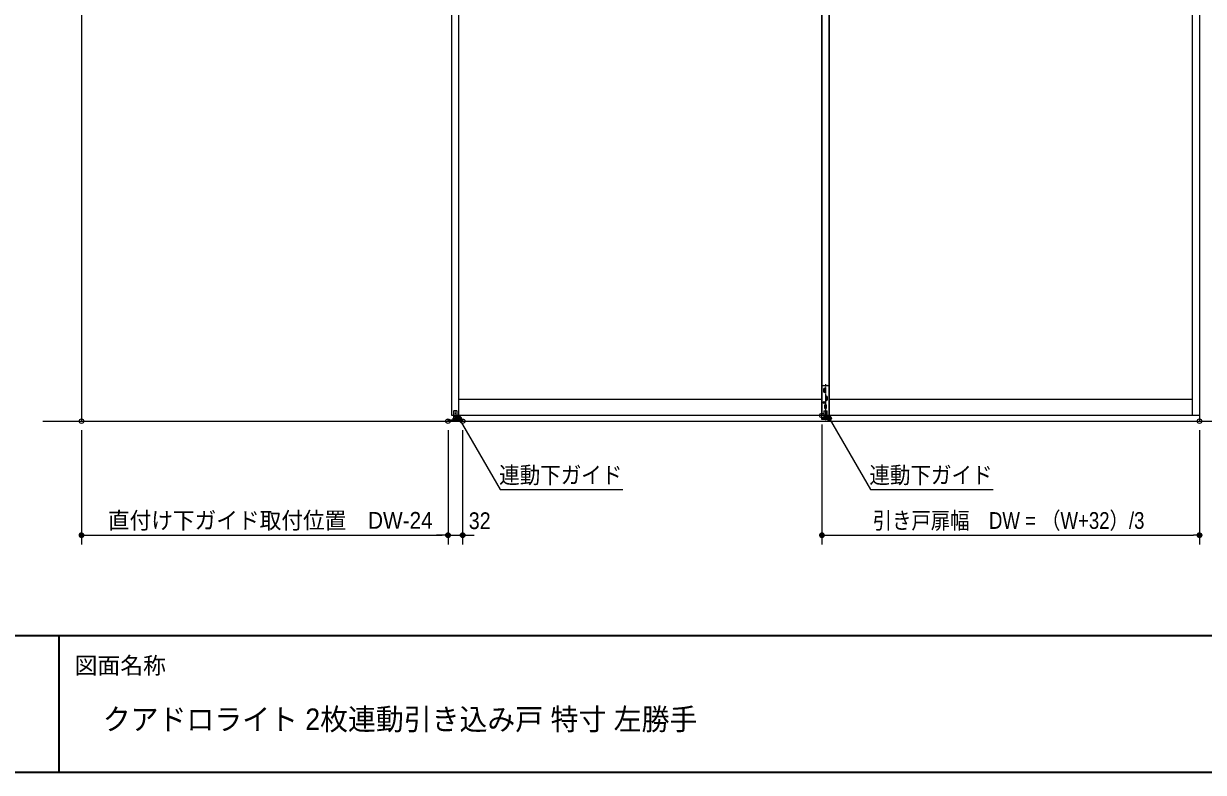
# Model space of a CAD drawing. Units: millimetres, scale not verified. Extents: x -6062 to 6062, y -3045 to 3045.
# Drawn here: x -4014 to -1427, y -2770 to -1128 of the extents above; entities that cross this region are included whole.
import ezdxf
from ezdxf.enums import TextEntityAlignment as Align

# ---------------------------------------------------------------- set-up
doc = ezdxf.new("R2010")
doc.units = ezdxf.units.MM
doc.header["$LTSCALE"] = 20
doc.header["$PDMODE"] = 32
doc.header["$PDSIZE"] = 10
doc.linetypes.add('USER3', pattern=[2.91, 1.76, -0.4, 0.35, -0.4])
for name, color, linetype, lineweight in [('0-0_2寸法-3', 7, 'Continuous', 15), ('0-1_2寸法-1', 7, 'Continuous', 15), ('0-2_0', 7, 'Continuous', 25), ('0-4_2寸法-2', 7, 'Continuous', 15), ('0-5_1図面枠', 7, 'Continuous', 15), ('0-6_3一般', 7, 'Continuous', 15)]:
    doc.layers.add(name, color=color, linetype=linetype, lineweight=lineweight)
doc.layers.add('0-3_Defpoints', color=7, linetype='Continuous')
doc.styles.add('ＭＳ Ｐゴシック', font='')
doc.styles.get('ＭＳ Ｐゴシック').set_extended_font_data('MS PGothic')

# ---------------------------------------------------------------- blocks, each defined once
blk = doc.blocks.new('_Dot')
at = {"layer": '0-2_0'}
blk.add_line((-10, 0), (-20, 0), dxfattribs=at)
for points in [[(0, 0), (-10, 0), (-9.92, 1.25)], [(0, 0), (-9.92, -1.25), (-10, 0)], [(0, 0), (-9.92, 1.25), (-9.69, 2.49)], [(0, 0), (-9.69, -2.49), (-9.92, -1.25)], [(0, 0), (-9.69, 2.49), (-9.3, 3.68)], [(0, 0), (-9.3, -3.68), (-9.69, -2.49)], [(0, 0), (-9.3, 3.68), (-8.76, 4.82)], [(0, 0), (-8.76, -4.82), (-9.3, -3.68)], [(0, 0), (-8.76, 4.82), (-8.09, 5.88)], [(0, 0), (-8.09, -5.88), (-8.76, -4.82)], [(0, 0), (-8.09, 5.88), (-7.29, 6.85)], [(0, 0), (-7.29, -6.85), (-8.09, -5.88)], [(0, 0), (-7.29, 6.85), (-6.37, 7.71)], [(0, 0), (-6.37, -7.71), (-7.29, -6.85)], [(0, 0), (-6.37, 7.71), (-5.36, 8.44)], [(0, 0), (-5.36, -8.44), (-6.37, -7.71)], [(0, 0), (-5.36, 8.44), (-4.26, 9.05)], [(0, 0), (-4.26, -9.05), (-5.36, -8.44)], [(0, 0), (-4.26, 9.05), (-3.09, 9.51)], [(0, 0), (-3.09, -9.51), (-4.26, -9.05)], [(0, 0), (-3.09, 9.51), (-1.87, 9.82)], [(0, 0), (-1.87, -9.82), (-3.09, -9.51)], [(0, 0), (-1.87, 9.82), (-0.63, 9.98)], [(0, 0), (-0.63, -9.98), (-1.87, -9.82)], [(0, 0), (-0.63, 9.98), (0.63, 9.98)], [(0, 0), (0.63, -9.98), (-0.63, -9.98)], [(0, 0), (0.63, 9.98), (1.87, 9.82)], [(0, 0), (1.87, 9.82), (3.09, 9.51)], [(0, 0), (3.09, 9.51), (4.26, 9.05)], [(0, 0), (4.26, 9.05), (5.36, 8.44)], [(0, 0), (5.36, 8.44), (6.37, 7.71)], [(0, 0), (6.37, 7.71), (7.29, 6.85)], [(0, 0), (7.29, 6.85), (8.09, 5.88)], [(0, 0), (8.09, 5.88), (8.76, 4.82)], [(0, 0), (8.76, 4.82), (9.3, 3.68)], [(0, 0), (9.3, 3.68), (9.69, 2.49)], [(0, 0), (9.69, 2.49), (9.92, 1.25)], [(0, 0), (9.92, 1.25), (10, 0)], [(0, 0), (1.87, -9.82), (0.63, -9.98)], [(0, 0), (3.09, -9.51), (1.87, -9.82)], [(0, 0), (4.26, -9.05), (3.09, -9.51)], [(0, 0), (5.36, -8.44), (4.26, -9.05)], [(0, 0), (6.37, -7.71), (5.36, -8.44)], [(0, 0), (7.29, -6.85), (6.37, -7.71)], [(0, 0), (8.09, -5.88), (7.29, -6.85)], [(0, 0), (8.76, -4.82), (8.09, -5.88)], [(0, 0), (9.3, -3.68), (8.76, -4.82)], [(0, 0), (9.69, -2.49), (9.3, -3.68)], [(0, 0), (9.92, -1.25), (9.69, -2.49)], [(0, 0), (10, 0), (9.92, -1.25)]]:
    blk.add_solid(points, dxfattribs=at)
blk = doc.blocks.new('グループ-3')
at = {"layer": '0-5_1図面枠', "lineweight": 35}
for p, q in [((-80000, -49400), (80000, -49400)), ((-43000, -49400), (-43000, -55400))]:
    blk.add_line(p, q, dxfattribs=at)
blk.add_lwpolyline([(-80000, 55400), (80000, 55400), (80000, -55400), (-80000, -55400)], close=True, dxfattribs=at)
blk = doc.blocks.new('図面枠')
at = {"layer": '0-5_1図面枠'}
blk.add_blockref('グループ-3', (0, 0), dxfattribs=at)
at = {"layer": '0-5_1図面枠', "style": 'ＭＳ Ｐゴシック'}
blk.add_text('図面名称', height=733.7, dxfattribs=at).set_placement((-42300.1, -51299.8), align=Align.BOTTOM_LEFT)
blk = doc.blocks.new('グループ-20')
at = {"layer": '0-6_3一般'}
for p, q in [((-42000, 8000), (-42000, -40000)), ((7040, 8000), (7040, -40000)), ((-25440, -39750), (-25440, 7190)), ((-9520, -39750), (-9520, 7190)), ((-9520, 7190), (-9520, -39750)), ((-9200, -39750), (-9200, 7190)), ((-9200, 7190), (-9200, -39750)), ((6720, 7190), (6720, -39750)), ((7040, 7190), (7040, -39750)), ((-9520, -39932.4), (-9520, -38492.4)), ((-9460, -38432.4), (-9260, -38432.4)), ((-9445, -38592.4), (-9445, -38692.4)), ((-9355, -38692.4), (-9355, -38592.4)), ((-9200, -38492.4), (-9200, -39934.4)), ((-25440, -39040), (-9520, -39040)), ((-9405, -39312.4), (-9405, -39412.4)), ((-9365, -38952.4), (-9365, -39052.4)), ((-9315, -39412.4), (-9315, -39312.4)), ((-9275, -39052.4), (-9275, -38952.4)), ((-9200, -39040), (6720, -39040)), ((-9200, -39750), (-25760, -39750)), ((-25675, -39560), (-25675, -39800)), ((-25675, -39800), (-25525, -39800)), ((-25526, -39800), (-25674, -39800)), ((-25674, -39800), (-25674, -39862)), ((-25535, -39550), (-25665, -39550)), ((-25526, -39800), (-25526, -39862)), ((-25525, -39800), (-25525, -39560)), ((7040, -39750), (-9520, -39750)), ((-9435, -39562.4), (-9435, -39802.4)), ((-9285, -39802.4), (-9435, -39802.4)), ((-9430, -39802.4), (-9430, -39874.4)), ((-9430, -39802.4), (-9290, -39802.4)), ((-9425, -39552.4), (-9295, -39552.4)), ((-9290, -39802.4), (-9290, -39874.4)), ((-9285, -39802.4), (-9285, -39562.4)), ((-43696.5, -40000), (8903.5, -40000)), ((-25920, -40000), (-25920, -39942)), ((-25280, -40000), (-25920, -40000)), ((-25700, -39922), (-25700, -39862)), ((-25700, -39922), (-25700, -39942)), ((-25500, -39922), (-25700, -39922)), ((-25500, -39922), (-25700, -39922)), ((-25560, -39862), (-25500, -39862)), ((-25500, -39922), (-25500, -39862)), ((-25500, -39942), (-25280, -39942)), ((-25280, -39942), (-25280, -40000)), ((-9420, -39874.4), (-9520, -39874.4)), ((-9200, -39932.4), (-9520, -39932.4)), ((-9290, -39874.4), (-9430, -39874.4)), ((-9300, -39874.4), (-9296, -39874.4)), ((-9200, -39874.4), (-9300, -39874.4))]:
    blk.add_line(p, q, dxfattribs=at)
at = {"layer": '0-6_3一般', "linetype": 'USER3'}
for p, q in [((-9460.5, -38642.4), (-9339.5, -38642.4)), ((-9350.5, -38592.4), (-9449.5, -38592.4)), ((-9350.5, -38692.4), (-9449.5, -38692.4)), ((-9400, -38542.9), (-9400, -38641.9)), ((-9400, -38642.9), (-9400, -38741.9)), ((-9360, -38371.7), (-9360, -39958.4)), ((-9373.8, -39182.4), (-9466.2, -39182.4)), ((-9420, -39136.2), (-9420, -39228.6)), ((-9310.5, -39312.4), (-9409.5, -39312.4)), ((-9380.5, -39002.4), (-9259.5, -39002.4)), ((-9270.5, -38952.4), (-9369.5, -38952.4)), ((-9270.5, -39052.4), (-9369.5, -39052.4)), ((-9360, -39262.9), (-9360, -39361.9)), ((-9320, -38902.9), (-9320, -39001.9)), ((-9320, -39002.9), (-9320, -39101.9)), ((-25600, -40027.8), (-25600, -39520)), ((-9420.5, -39362.4), (-9299.5, -39362.4)), ((-9310.5, -39412.4), (-9409.5, -39412.4)), ((-9360, -39362.9), (-9360, -39461.9))]:
    blk.add_line(p, q, dxfattribs=at)
at = {"layer": '0-6_3一般'}
for points in [[(-25760, -39750), (-25760, 7190), (-9200, 7190)], [(-25920, -39942), (-25500, -39942), (-25500, -39922)], [(-25700, -39862), (-25640, -39862), (-25560, -39862)], [(-9296, -39874.4), (-9424, -39874.4), (-9420, -39874.4)]]:
    blk.add_lwpolyline(points, dxfattribs=at)
blk.add_circle((-9420, -39182.4), 42, dxfattribs=at)
for centre, radius, start, end in [((-9460, -38492.4), 60, 90, 180), ((-9400, -38592.4), 45, 0, 180), ((-9400, -38692.4), 45, 180, 0), ((-9260, -38492.4), 60, 0, 90), ((-9360, -39312.4), 45, 0, 180), ((-9320, -38952.4), 45, 0, 180), ((-9320, -39052.4), 45, 180, 0), ((-25665, -39560), 10, 90, 180), ((-25535, -39560), 10, 0, 90), ((-9425, -39562.4), 10, 90, 180), ((-9360, -39412.4), 45, 180, 0), ((-9295, -39562.4), 10, 0, 90)]:
    blk.add_arc(centre, radius, start, end, dxfattribs=at)

msp = doc.modelspace()

# ---------------------------------------------------------------- hatches: boundary and pattern name
at = {"layer": '0-0_2寸法-3'}
for points in [[(-3054.49, -1993.72, 1), (-3064.51, -1993.72, 1)], [(-2242.49, -1993.72, 1), (-2252.51, -1993.72, 1)]]:
    msp.add_hatch(color=256, dxfattribs=at).paths.add_polyline_path(points)

# ---------------------------------------------------------------- linework, layer by layer
for points in [[(-3059.5, -1993.72), (-2969.27, -2150), (-2699.95, -2150)], [(-2247.5, -1993.72), (-2157.27, -2150), (-1887.95, -2150)]]:
    msp.add_lwpolyline(points, dxfattribs=at)
for centre in [(-3059.5, -1993.72), (-2247.5, -1993.72)]:
    msp.add_circle(centre, 5.01, dxfattribs=at)
at = {"layer": '0-1_2寸法-1'}
for p, q in [((-2263.5, -2007.5), (-2263.5, -2270)), ((-3887.5, -2020), (-3887.5, -2270)), ((-3083.5, -2020), (-3083.5, -2270)), ((-1435.5, -2020), (-1435.5, -2270)), ((-3874.79, -2250), (-3096.21, -2250)), ((-2250.79, -2250), (-1448.21, -2250))]:
    msp.add_line(p, q, dxfattribs=at)
at = {"layer": '0-3_Defpoints'}
for p in [(-2263.5, -1987.5), (-3887.5, -2000), (-3083.5, -2000), (-3051.5, -2000), (-1435.5, -2000), (-3083.5, -2250), (-3051.5, -2250), (-1435.5, -2250)]:
    msp.add_point(p, dxfattribs=at)
at = {"layer": '0-4_2寸法-2'}
for p, q in [((-3083.5, -2020), (-3083.5, -2270)), ((-3051.5, -2020), (-3051.5, -2270)), ((-3096.21, -2250), (-3108.92, -2250)), ((-3083.5, -2250), (-3051.5, -2250)), ((-3038.79, -2250), (-3026.08, -2250))]:
    msp.add_line(p, q, dxfattribs=at)

# ---------------------------------------------------------------- block references
at = {"layer": '0-1_2寸法-1', "xscale": 0.6356201, "yscale": 0.6356201, "rotation": 180}
for p in [(-3887.5, -2250), (-2263.5, -2250)]:
    msp.add_blockref('_Dot', p, dxfattribs=at)
at = {"layer": '0-1_2寸法-1', "xscale": 0.6356201, "yscale": 0.6356201}
for p in [(-3083.5, -2250), (-1435.5, -2250)]:
    msp.add_blockref('_Dot', p, dxfattribs=at)
at = {"layer": '0-4_2寸法-2', "xscale": 0.6356201, "yscale": 0.6356201}
msp.add_blockref('_Dot', (-3083.5, -2250), dxfattribs=at)
at = {"layer": '0-4_2寸法-2', "xscale": 0.6356201, "yscale": 0.6356201, "rotation": 180}
msp.add_blockref('_Dot', (-3051.5, -2250), dxfattribs=at)
at = {"layer": '0-5_1図面枠', "xscale": 0.05, "yscale": 0.05}
msp.add_blockref('図面枠', (-1787.5, 0), dxfattribs=at)
at = {"layer": '0-6_3一般', "xscale": 0.05, "yscale": 0.05}
msp.add_blockref('グループ-20', (-1787.5, 0), dxfattribs=at)

# ---------------------------------------------------------------- texts
at = {"layer": '0-0_2寸法-3', "style": 'ＭＳ Ｐゴシック', "width": 0.9}
for p in [(-2971.37, -2147.46), (-2159.37, -2147.46)]:
    msp.add_text('連動下ガイド', height=36.66, dxfattribs=at).set_placement(p, align=Align.BOTTOM_LEFT)
at = {"layer": '0-1_2寸法-1', "style": 'ＭＳ Ｐゴシック'}
for s, height, width, p in [('直付け下ガイド取付位置\u3000DW-24', 36.69, 0.95, (-3829.58, -2246.79)), ('引き戸扉幅\u3000DW = （W+32）/3', 36.66, 0.85, (-2152.19, -2247.07))]:
    msp.add_text(s, height=height, dxfattribs=dict(at, width=width)).set_placement(p, align=Align.BOTTOM_LEFT)
at = {"layer": '0-4_2寸法-2', "style": 'ＭＳ Ｐゴシック', "width": 0.9}
msp.add_text('32', height=36.66, dxfattribs=at).set_placement((-3038.09, -2247.52), align=Align.BOTTOM_LEFT)
at = {"layer": '0-5_1図面枠', "style": 'ＭＳ Ｐゴシック', "width": 0.95}
msp.add_text('クアドロライト 2枚連動引き込み戸 特寸 左勝手', height=47.17, dxfattribs=at).set_placement((-3840.72, -2691.18), align=Align.BOTTOM_LEFT)

doc.saveas('drawing.dxf')
